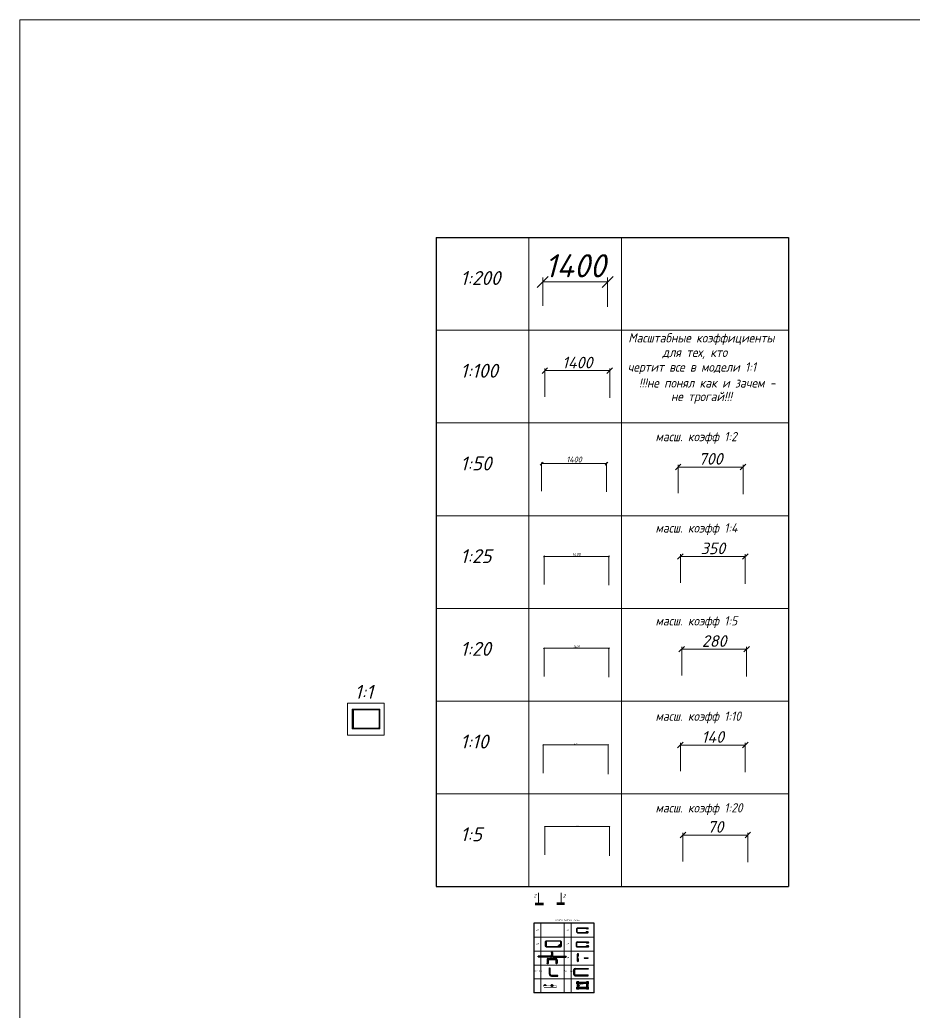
# Model space of a CAD drawing. Header units: millimetres. Extents: x -434100 to 9270898, y 0 to 249028.
# Drawn here: x -434100 to -414801, y 227622 to 249028 of the extents above; entities that cross this region are included whole.
import ezdxf
from ezdxf.enums import TextEntityAlignment as Align

# ---------------------------------------------------------------- set-up
doc = ezdxf.new("R2010")
doc.units = ezdxf.units.MM
doc.header["$MEASUREMENT"] = 0
doc.set_wipeout_variables(frame=1)
doc.linetypes.add('CENTER2', pattern=[1.125, 0.75, -0.125, 0.125, -0.125])
doc.layers.get('0').update_dxf_attribs({"color": 250, "lineweight": 9})
for name, color, linetype, lineweight in [('013', 7, 'Continuous', 13), ('030', 7, 'Continuous', 30), ('040', 7, 'Continuous', 40), ('обрамления', 230, 'Continuous', 35), ('оси', 1, 'CENTER2', 13), ('Размер', 140, 'Continuous', 13), ('Размеры', 61, 'Continuous', 13), ('Разрезы', 54, 'Continuous', 20), ('РАМКА', 7, 'Continuous', 18), ('ТЕКСТ', 214, 'Continuous', 20)]:
    doc.layers.add(name, color=color, linetype=linetype, lineweight=lineweight)
doc.styles.add('10', font='isocpeui.ttf', dxfattribs={"height": 25})
doc.styles.add('100', font='isocpeui.ttf', dxfattribs={"height": 250})
doc.styles.add('20', font='isocpeui.ttf', dxfattribs={"height": 50})
doc.styles.add('200', font='isocpeui.ttf', dxfattribs={"height": 500})
doc.styles.add('25', font='isocpeui.ttf', dxfattribs={"height": 62.5})
doc.styles.add('5', font='isocpeui.ttf', dxfattribs={"height": 18.75})
doc.styles.add('50', font='isocpeui.ttf', dxfattribs={"height": 125})
doc.styles.add('GOST', font='isocpeur.TTF')
doc.styles.add('ISOCPEUR', font='isocpeur.TTF', dxfattribs={"width": 0.7})
doc.dimstyles.new('0.05', dxfattribs={"dimtxt": 250, "dimasz": 120, "dimexe": 50, "dimexo": 50, "dimgap": 50, "dimtad": 1, "dimlfac": 0.05, "dimtxsty": '100', "dimblk": 'OBLIQUE', "dimcen": 2.5, "dimclrt": 1, "dimadec": 0, "dimazin": 0, "dimtfac": 1, "dimtmove": 0, "dimatfit": 3, "dimfxl": 1, "dimlwd": 15, "dimlwe": 15, "dimarcsym": 0})
doc.dimstyles.new('0.1', dxfattribs={"dimtxt": 250, "dimasz": 120, "dimexe": 50, "dimexo": 50, "dimgap": 50, "dimtad": 1, "dimlfac": 0.1, "dimtxsty": '100', "dimblk": 'OBLIQUE', "dimcen": 2.5, "dimclrt": 1, "dimadec": 0, "dimazin": 0, "dimtfac": 1, "dimtmove": 0, "dimatfit": 3, "dimfxl": 1, "dimlwd": 15, "dimlwe": 15, "dimarcsym": 0})
doc.dimstyles.new('0.2', dxfattribs={"dimtxt": 250, "dimasz": 120, "dimexe": 50, "dimexo": 50, "dimgap": 50, "dimtad": 1, "dimlfac": 0.2, "dimtxsty": '100', "dimblk": 'OBLIQUE', "dimcen": 2.5, "dimclrt": 1, "dimadec": 0, "dimazin": 0, "dimtfac": 1, "dimtmove": 0, "dimatfit": 3, "dimfxl": 1, "dimlwd": 15, "dimlwe": 15, "dimarcsym": 0})
doc.dimstyles.new('0.25', dxfattribs={"dimtxt": 250, "dimasz": 120, "dimexe": 50, "dimexo": 50, "dimgap": 50, "dimtad": 1, "dimlfac": 0.25, "dimtxsty": '100', "dimblk": 'OBLIQUE', "dimcen": 2.5, "dimclrt": 1, "dimadec": 0, "dimazin": 0, "dimtfac": 1, "dimtmove": 0, "dimatfit": 3, "dimfxl": 1, "dimlwd": 15, "dimlwe": 15, "dimarcsym": 0})
doc.dimstyles.new('0.5', dxfattribs={"dimtxt": 250, "dimasz": 120, "dimexe": 50, "dimexo": 50, "dimgap": 50, "dimtad": 1, "dimlfac": 0.5, "dimtxsty": '100', "dimblk": 'OBLIQUE', "dimcen": 2.5, "dimclrt": 1, "dimadec": 0, "dimazin": 0, "dimtfac": 1, "dimtmove": 0, "dimatfit": 3, "dimfxl": 1, "dimlwd": 15, "dimlwe": 15, "dimarcsym": 0})
doc.dimstyles.new('10', dxfattribs={"dimtxt": 37.5, "dimasz": 15, "dimexe": 10, "dimexo": 10, "dimgap": 10, "dimtad": 1, "dimtxsty": '10', "dimblk": 'OBLIQUE', "dimcen": 2.5, "dimadec": 0, "dimazin": 0, "dimtfac": 1, "dimtmove": 0, "dimatfit": 3, "dimfxl": 1, "dimlwd": 15, "dimlwe": 15, "dimarcsym": 0})
doc.dimstyles.new('100', dxfattribs={"dimtxt": 250, "dimasz": 120, "dimexe": 50, "dimexo": 50, "dimgap": 50, "dimtad": 1, "dimtxsty": '100', "dimblk": 'OBLIQUE', "dimcen": 2.5, "dimadec": 0, "dimazin": 0, "dimtfac": 1, "dimtmove": 0, "dimatfit": 3, "dimfxl": 1, "dimlwd": 15, "dimlwe": 15, "dimarcsym": 0})
doc.dimstyles.new('20', dxfattribs={"dimtxt": 50, "dimasz": 25, "dimexe": 10, "dimexo": 10, "dimgap": 10, "dimtad": 1, "dimtxsty": '20', "dimblk": 'OBLIQUE', "dimcen": 2.5, "dimadec": 0, "dimazin": 0, "dimtfac": 1, "dimtmove": 0, "dimatfit": 3, "dimfxl": 1, "dimlwd": 15, "dimlwe": 15, "dimarcsym": 0})
doc.dimstyles.new('200', dxfattribs={"dimtxt": 500, "dimasz": 240, "dimexe": 100, "dimexo": 100, "dimgap": 100, "dimtad": 1, "dimtxsty": '200', "dimblk": 'OBLIQUE', "dimcen": 2.5, "dimadec": 0, "dimazin": 0, "dimtfac": 1, "dimtmove": 0, "dimatfit": 3, "dimfxl": 1, "dimlwd": 15, "dimlwe": 15, "dimarcsym": 0})
doc.dimstyles.new('25', dxfattribs={"dimtxt": 62.5, "dimasz": 30, "dimexe": 12.5, "dimexo": 12.5, "dimgap": 12.5, "dimtad": 1, "dimtxsty": '25', "dimblk": 'OBLIQUE', "dimcen": 2.5, "dimadec": 0, "dimazin": 0, "dimtfac": 1, "dimtmove": 0, "dimatfit": 3, "dimfxl": 1, "dimlwd": 15, "dimlwe": 15, "dimarcsym": 0})
doc.dimstyles.new('5', dxfattribs={"dimtxt": 18.75, "dimasz": 7.5, "dimexe": 5, "dimexo": 5, "dimgap": 5, "dimtad": 1, "dimtxsty": '5', "dimblk": 'OBLIQUE', "dimcen": 2.5, "dimadec": 0, "dimazin": 0, "dimtfac": 1, "dimtmove": 0, "dimatfit": 3, "dimfxl": 1, "dimlwd": 15, "dimlwe": 15, "dimarcsym": 0})
doc.dimstyles.new('50', dxfattribs={"dimtxt": 125, "dimasz": 60, "dimexe": 25, "dimexo": 25, "dimgap": 25, "dimtad": 1, "dimtxsty": '50', "dimblk": 'OBLIQUE', "dimcen": 2.5, "dimadec": 0, "dimazin": 0, "dimtfac": 1, "dimtmove": 0, "dimatfit": 3, "dimfxl": 1, "dimlwd": 15, "dimlwe": 15, "dimarcsym": 0})

# ---------------------------------------------------------------- blocks, each defined once
blk = doc.blocks.new('*U1767')
at = {"layer": '030'}
for p, q in [((-40, 40), (787, 40)), ((-40, -40), (787, -40))]:
    blk.add_line(p, q, dxfattribs=at)
for centre, start, end in [((-40, 0), 90, 270), ((787, 0), 270, 90)]:
    blk.add_arc(centre, 40, start, end, dxfattribs=at)
blk = doc.blocks.new('*U1766')
at = {"layer": '030'}
for p, q in [((-280, -20), (-280, 1040)), ((-120, 0), (-120, 1020)), ((-20, 1300), (2765, 1300)), ((2765, 1140), (0, 1140)), ((2765, 1300), (2765, 1140)), ((-20, -280), (2765, -280)), ((0, -120), (2765, -120)), ((2765, -280), (2765, -120))]:
    blk.add_line(p, q, dxfattribs=at)
for centre, radius, start, end in [((0, 1020), 280, 90, 180), ((0, 0), 280, 180, 270), ((0, 1020), 120, 90, 180), ((0, 0), 120, 180, 270)]:
    blk.add_arc(centre, radius, start, end, dxfattribs=at)
blk = doc.blocks.new('_Oblique')
at = {"color": 0, "linetype": 'ByBlock', "lineweight": -2}
blk.add_line((-0.5, -0.5), (0.5, 0.5), dxfattribs=at)
blk = doc.blocks.new('*D1918')
at = {"layer": 'Размер', "color": 0, "lineweight": 15, "ltscale": 100, "transparency": 16777216}
for p, q in [((-422816, 242857), (-422816, 243473)), ((-421416, 242837), (-421416, 243473)), ((-422816, 243373), (-421416, 243373))]:
    blk.add_line(p, q, dxfattribs=at)
at = {"layer": 'Размер', "color": 0, "lineweight": 15, "ltscale": 100, "transparency": 16777216, "xscale": 240, "yscale": 240, "zscale": 240, "rotation": 180}
blk.add_blockref('_Oblique', (-422816, 243373), dxfattribs=at)
at = {"layer": 'Размер', "color": 0, "lineweight": 15, "ltscale": 100, "transparency": 16777216, "xscale": 240, "yscale": 240, "zscale": 240}
blk.add_blockref('_Oblique', (-421416, 243373), dxfattribs=at)
at = {"layer": 'Размер', "color": 0, "ltscale": 100, "transparency": 16777216, "insert": (-422116, 243723), "char_height": 500, "attachment_point": 5, "style": '200'}
blk.add_mtext('1400', dxfattribs=at)
blk = doc.blocks.new('*D1919')
at = {"layer": 'Размер', "color": 0, "lineweight": 15, "ltscale": 100, "transparency": 16777216}
for p, q in [((-422770, 240893), (-422770, 241510)), ((-422770, 241460), (-421370, 241460)), ((-421370, 240873), (-421370, 241510))]:
    blk.add_line(p, q, dxfattribs=at)
at = {"layer": 'Размер', "color": 0, "lineweight": 15, "ltscale": 100, "transparency": 16777216, "xscale": 120, "yscale": 120, "zscale": 120, "rotation": 180}
blk.add_blockref('_Oblique', (-422770, 241460), dxfattribs=at)
at = {"layer": 'Размер', "color": 0, "lineweight": 15, "ltscale": 100, "transparency": 16777216, "xscale": 120, "yscale": 120, "zscale": 120}
blk.add_blockref('_Oblique', (-421370, 241460), dxfattribs=at)
at = {"layer": 'Размер', "color": 0, "ltscale": 100, "transparency": 16777216, "insert": (-422070, 241635), "char_height": 250, "attachment_point": 5, "style": '100'}
blk.add_mtext('1400', dxfattribs=at)
blk = doc.blocks.new('*D1920')
at = {"layer": 'Размер', "color": 0, "lineweight": 15, "ltscale": 100, "transparency": 16777216}
for p, q in [((-422840, 238864), (-422840, 239480)), ((-422840, 239455), (-421440, 239455)), ((-421440, 238844), (-421440, 239480))]:
    blk.add_line(p, q, dxfattribs=at)
at = {"layer": 'Размер', "color": 0, "lineweight": 15, "ltscale": 100, "transparency": 16777216, "xscale": 60, "yscale": 60, "zscale": 60, "rotation": 180}
blk.add_blockref('_Oblique', (-422840, 239455), dxfattribs=at)
at = {"layer": 'Размер', "color": 0, "lineweight": 15, "ltscale": 100, "transparency": 16777216, "xscale": 60, "yscale": 60, "zscale": 60}
blk.add_blockref('_Oblique', (-421440, 239455), dxfattribs=at)
at = {"layer": 'Размер', "color": 0, "ltscale": 100, "transparency": 16777216, "insert": (-422140, 239543), "char_height": 125, "attachment_point": 5, "style": '50'}
blk.add_mtext('1400', dxfattribs=at)
blk = doc.blocks.new('*D1921')
at = {"layer": 'Размер', "color": 0, "lineweight": 15, "ltscale": 100, "transparency": 16777216}
for p, q in [((-422788, 236850), (-422788, 237466)), ((-422788, 237454), (-421388, 237454)), ((-421388, 236830), (-421388, 237466))]:
    blk.add_line(p, q, dxfattribs=at)
at = {"layer": 'Размер', "color": 0, "lineweight": 15, "ltscale": 100, "transparency": 16777216, "xscale": 30, "yscale": 30, "zscale": 30, "rotation": 180}
blk.add_blockref('_Oblique', (-422788, 237454), dxfattribs=at)
at = {"layer": 'Размер', "color": 0, "lineweight": 15, "ltscale": 100, "transparency": 16777216, "xscale": 30, "yscale": 30, "zscale": 30}
blk.add_blockref('_Oblique', (-421388, 237454), dxfattribs=at)
at = {"layer": 'Размер', "color": 0, "ltscale": 100, "transparency": 16777216, "insert": (-422088, 237498), "char_height": 62.5, "attachment_point": 5, "style": '25'}
blk.add_mtext('1400', dxfattribs=at)
blk = doc.blocks.new('*D1922')
at = {"layer": 'Размер', "color": 0, "lineweight": 15, "ltscale": 100, "transparency": 16777216}
for p, q in [((-422806, 232778), (-422806, 233395)), ((-422806, 233385), (-421406, 233385)), ((-421406, 232758), (-421406, 233395))]:
    blk.add_line(p, q, dxfattribs=at)
at = {"layer": 'Размер', "color": 0, "lineweight": 15, "ltscale": 100, "transparency": 16777216, "xscale": 15, "yscale": 15, "zscale": 15, "rotation": 180}
blk.add_blockref('_Oblique', (-422806, 233385), dxfattribs=at)
at = {"layer": 'Размер', "color": 0, "lineweight": 15, "ltscale": 100, "transparency": 16777216, "xscale": 15, "yscale": 15, "zscale": 15}
blk.add_blockref('_Oblique', (-421406, 233385), dxfattribs=at)
at = {"layer": 'Размер', "color": 0, "ltscale": 100, "transparency": 16777216, "insert": (-422106, 233407), "char_height": 25, "attachment_point": 5, "style": '10'}
blk.add_mtext('1400', dxfattribs=at)
blk = doc.blocks.new('*D1923')
at = {"layer": 'Размер', "color": 0, "lineweight": 15, "ltscale": 100, "transparency": 16777216}
for p, q in [((-422774, 231014), (-422774, 231631)), ((-422774, 231626), (-421374, 231626)), ((-421374, 230995), (-421374, 231631))]:
    blk.add_line(p, q, dxfattribs=at)
at = {"layer": 'Размер', "color": 0, "lineweight": 15, "ltscale": 100, "transparency": 16777216, "xscale": 7.5, "yscale": 7.5, "zscale": 7.5, "rotation": 180}
blk.add_blockref('_Oblique', (-422774, 231626), dxfattribs=at)
at = {"layer": 'Размер', "color": 0, "lineweight": 15, "ltscale": 100, "transparency": 16777216, "xscale": 7.5, "yscale": 7.5, "zscale": 7.5}
blk.add_blockref('_Oblique', (-421374, 231626), dxfattribs=at)
at = {"layer": 'Размер', "color": 0, "ltscale": 100, "transparency": 16777216, "insert": (-422074, 231640), "char_height": 18.8, "attachment_point": 5, "style": '5'}
blk.add_mtext('1400', dxfattribs=at)
blk = doc.blocks.new('*D1924')
at = {"layer": 'Размер', "color": 0, "lineweight": 15, "ltscale": 100, "transparency": 16777216}
for p, q in [((-419894, 238815), (-419894, 239431)), ((-419894, 239381), (-418494, 239381)), ((-418494, 238795), (-418494, 239431))]:
    blk.add_line(p, q, dxfattribs=at)
at = {"layer": 'Размер', "color": 0, "lineweight": 15, "ltscale": 100, "transparency": 16777216, "xscale": 120, "yscale": 120, "zscale": 120, "rotation": 180}
blk.add_blockref('_Oblique', (-419894, 239381), dxfattribs=at)
at = {"layer": 'Размер', "color": 0, "lineweight": 15, "ltscale": 100, "transparency": 16777216, "xscale": 120, "yscale": 120, "zscale": 120}
blk.add_blockref('_Oblique', (-418494, 239381), dxfattribs=at)
at = {"layer": 'Размер', "color": 1, "ltscale": 100, "transparency": 16777216, "insert": (-419194, 239558), "char_height": 250, "attachment_point": 5, "style": '100'}
blk.add_mtext('700', dxfattribs=at)
blk = doc.blocks.new('*D1925')
at = {"layer": 'Размер', "color": 0, "lineweight": 15, "ltscale": 100, "transparency": 16777216}
for p, q in [((-419845, 236884), (-419845, 237501)), ((-419845, 237451), (-418445, 237451)), ((-418445, 236864), (-418445, 237501))]:
    blk.add_line(p, q, dxfattribs=at)
at = {"layer": 'Размер', "color": 0, "lineweight": 15, "ltscale": 100, "transparency": 16777216, "xscale": 120, "yscale": 120, "zscale": 120, "rotation": 180}
blk.add_blockref('_Oblique', (-419845, 237451), dxfattribs=at)
at = {"layer": 'Размер', "color": 0, "lineweight": 15, "ltscale": 100, "transparency": 16777216, "xscale": 120, "yscale": 120, "zscale": 120}
blk.add_blockref('_Oblique', (-418445, 237451), dxfattribs=at)
at = {"layer": 'Размер', "color": 1, "ltscale": 100, "transparency": 16777216, "insert": (-419145, 237626), "char_height": 250, "attachment_point": 5, "style": '100'}
blk.add_mtext('350', dxfattribs=at)
blk = doc.blocks.new('*D1926')
at = {"layer": 'Размер', "color": 0, "lineweight": 15, "ltscale": 100, "transparency": 16777216}
for p, q in [((-419817, 234885), (-419817, 235502)), ((-418417, 234865), (-418417, 235502)), ((-419817, 235452), (-418417, 235452))]:
    blk.add_line(p, q, dxfattribs=at)
at = {"layer": 'Размер', "color": 0, "lineweight": 15, "ltscale": 100, "transparency": 16777216, "xscale": 120, "yscale": 120, "zscale": 120, "rotation": 180}
blk.add_blockref('_Oblique', (-419817, 235452), dxfattribs=at)
at = {"layer": 'Размер', "color": 0, "lineweight": 15, "ltscale": 100, "transparency": 16777216, "xscale": 120, "yscale": 120, "zscale": 120}
blk.add_blockref('_Oblique', (-418417, 235452), dxfattribs=at)
at = {"layer": 'Размер', "color": 1, "ltscale": 100, "transparency": 16777216, "insert": (-419117, 235627), "char_height": 250, "attachment_point": 5, "style": '100'}
blk.add_mtext('280', dxfattribs=at)
blk = doc.blocks.new('*D1927')
at = {"layer": 'Размер', "color": 0, "lineweight": 15, "ltscale": 100, "transparency": 16777216}
for p, q in [((-419846, 232818), (-419846, 233434)), ((-419846, 233384), (-418446, 233384)), ((-418446, 232798), (-418446, 233434))]:
    blk.add_line(p, q, dxfattribs=at)
at = {"layer": 'Размер', "color": 0, "lineweight": 15, "ltscale": 100, "transparency": 16777216, "xscale": 120, "yscale": 120, "zscale": 120, "rotation": 180}
blk.add_blockref('_Oblique', (-419846, 233384), dxfattribs=at)
at = {"layer": 'Размер', "color": 0, "lineweight": 15, "ltscale": 100, "transparency": 16777216, "xscale": 120, "yscale": 120, "zscale": 120}
blk.add_blockref('_Oblique', (-418446, 233384), dxfattribs=at)
at = {"layer": 'Размер', "color": 1, "ltscale": 100, "transparency": 16777216, "insert": (-419146, 233559), "char_height": 250, "attachment_point": 5, "style": '100'}
blk.add_mtext('140', dxfattribs=at)
blk = doc.blocks.new('*D1928')
at = {"layer": 'Размер', "color": 0, "lineweight": 15, "ltscale": 100, "transparency": 16777216}
for p, q in [((-419791, 230875), (-419791, 231492)), ((-419791, 231442), (-418391, 231442)), ((-418391, 230855), (-418391, 231492))]:
    blk.add_line(p, q, dxfattribs=at)
at = {"layer": 'Размер', "color": 0, "lineweight": 15, "ltscale": 100, "transparency": 16777216, "xscale": 120, "yscale": 120, "zscale": 120, "rotation": 180}
blk.add_blockref('_Oblique', (-419791, 231442), dxfattribs=at)
at = {"layer": 'Размер', "color": 0, "lineweight": 15, "ltscale": 100, "transparency": 16777216, "xscale": 120, "yscale": 120, "zscale": 120}
blk.add_blockref('_Oblique', (-418391, 231442), dxfattribs=at)
at = {"layer": 'Размер', "color": 1, "ltscale": 100, "transparency": 16777216, "insert": (-419091, 231618), "char_height": 250, "attachment_point": 5, "style": '100'}
blk.add_mtext('70', dxfattribs=at)
blk = doc.blocks.new('*U1761')
at = {"layer": '030', "color": 0, "linetype": 'ByBlock', "ltscale": 10}
for points in [[(-92, -8), (-100, -8, -2.414214), (-92, 0), (-92, -42), (-84, -42), (-84, 0, 1), (-116, 0), (-116, -300, 0.414214), (-100, -316), (0, -316, 0.414214), (16, -300), (16, 0, 0.414214), (0, 16), (-100, 16)], [(-86, 8), (0, 8, -0.414214), (8, 0), (8, -300, -0.414214), (0, -308), (-100, -308, -0.414214), (-108, -300), (-108, 0)], [(-108, -14, 0.131652), (-100, -16), (-92, -16)]]:
    blk.add_lwpolyline(points, format="xyb", dxfattribs=at)
blk.add_lwpolyline([(-84, -16), (-58, -16), (-58, -8), (-84, -8)], dxfattribs=at)
blk = doc.blocks.new('*U1775')
at = {"layer": '030'}
for p, q in [((-130, 0), (-130, 825)), ((-50, 0), (-50, 825)), ((0, 955), (2396, 955)), ((0, 875), (2396, 875)), ((2396, 775), (2021, 775)), ((2021, 775), (2021, 695)), ((2396, 695), (2021, 695)), ((2396, 130), (2021, 130)), ((2021, 50), (2021, 130)), ((2396, 50), (2021, 50)), ((0, -50), (2396, -50)), ((0, -130), (2396, -130))]:
    blk.add_line(p, q, dxfattribs=at)
for centre, radius, start, end in [((0, 825), 130, 90, 180), ((0, 0), 130, 180, 270), ((0, 825), 50, 90, 180), ((0, 0), 50, 180, 270), ((2396, 825), 130, 270, 90), ((2396, 825), 50, 270, 90), ((2396, 0), 130, 270, 90), ((2396, 0), 50, 270, 90)]:
    blk.add_arc(centre, radius, start, end, dxfattribs=at)
blk = doc.blocks.new('*U1787')
at = {"layer": '030'}
for p, q in [((-110, 0), (-110, 825)), ((-50, 0), (-50, 825)), ((0, 935), (2224, 935)), ((0, 875), (2224, 875)), ((2224, 775), (1849, 775)), ((1849, 715), (1849, 775)), ((2224, 715), (1849, 715)), ((2224, 110), (1849, 110)), ((1849, 50), (1849, 110)), ((2224, 50), (1849, 50)), ((0, -50), (2224, -50)), ((0, -110), (2224, -110))]:
    blk.add_line(p, q, dxfattribs=at)
for centre, radius, start, end in [((0, 825), 110, 90, 180), ((0, 0), 110, 180, 270), ((0, 825), 50, 90, 180), ((0, 0), 50, 180, 270), ((2224, 825), 110, 270, 90), ((2224, 825), 50, 270, 90), ((2224, 0), 110, 270, 90), ((2224, 0), 50, 270, 90)]:
    blk.add_arc(centre, radius, start, end, dxfattribs=at)
blk = doc.blocks.new('*U1764')
at = {"layer": '030', "ltscale": 100}
for p, q in [((-140, 1375), (-140, 0)), ((-60, 1375), (-60, 0)), ((60, 975), (60, 1375)), ((60, 0), (60, 400)), ((140, 975), (140, 1375)), ((140, 0), (140, 400))]:
    blk.add_line(p, q, dxfattribs=at)
at = {"layer": '030', "flags": 128}
for points in [[(140, 975), (60, 975)], [(140, 400), (60, 400)]]:
    blk.add_lwpolyline(points, dxfattribs=at)
at = {"layer": '030', "ltscale": 100}
for centre, radius, start, end in [((0, 1375), 140, 0, 180), ((0, 0), 140, 180, 0), ((0, 1375), 60, 0, 180), ((0, 0), 60, 180, 0)]:
    blk.add_arc(centre, radius, start, end, dxfattribs=at)
blk = doc.blocks.new('*U1772')
at = {"color": 44, "lineweight": 20, "ltscale": 10}
for p, q in [((594, 420), (0, 420)), ((0, 420), (0, 0)), ((594, 0), (594, 420)), ((0, 0), (594, 0))]:
    blk.add_line(p, q, dxfattribs=at)
at = {"color": 137, "lineweight": 35, "ltscale": 10}
for p, q in [((589, 415), (20, 415)), ((20, 415), (20, 5)), ((589, 5), (589, 415)), ((0, 160), (20, 160)), ((0, 90), (20, 90)), ((5, 90), (5, 160)), ((5, 145), (20, 145)), ((5, 130), (20, 130)), ((5, 110), (20, 110)), ((8, 90), (8, 5)), ((8, 65), (20, 65)), ((8, 30), (20, 30)), ((8, 5), (589, 5)), ((13, 90), (13, 5))]:
    blk.add_line(p, q, dxfattribs=at)
at = {"color": 44, "lineweight": 13}
for p, q in [((10, 90), (10, 160)), ((15, 90), (15, 160))]:
    blk.add_line(p, q, dxfattribs=at)
at = {"color": 0, "lineweight": 13, "char_height": 2.04, "attachment_point": 5, "rotation": 90, "style": 'GOST'}
for s, insert, width in [('СОГЛАСОВАНО', (2, 117), 55), ('ПОДПИСЬ И ДАТА', (11, 47), 34.8), ('ИНВ. N ПОДЛ.', (11, 18), 24.8), ('ВЗАМ. ИНВ. N', (11, 77), 25)]:
    blk.add_mtext(s, dxfattribs=dict(at, insert=insert, width=width))
at = {"color": 44, "lineweight": 13, "style": 'GOST', "oblique": 10, "width": 0.8}
for tag in ['ФОРМАТВЕРТ', 'ФОРМАТГОРИЗ']:
    blk.add_attdef(tag, (543, 2), '', height=2, dxfattribs=at)
blk = doc.blocks.new('*U1778')
at = {"layer": '040', "color": 1}
for p, q in [((-4, 78), (-4, 4)), ((4, 78), (4, 4)), ((14, 96), (178, 96)), ((14, 88), (178, 88)), ((188, 78), (188, 4)), ((196, 78), (196, 4))]:
    blk.add_line(p, q, dxfattribs=at)
for centre in [(0, 4), (192, 4)]:
    blk.add_circle(centre, 4, dxfattribs=at)
for centre, radius, start, end in [((14, 78), 18, 90, 180), ((14, 78), 10, 90, 180), ((178, 78), 18, 0, 90), ((178, 78), 10, 0, 90)]:
    blk.add_arc(centre, radius, start, end, dxfattribs=at)
blk = doc.blocks.new('*U1780')
blk.add_circle((0, 12.5), 12.5)
at = {"layer": '040', "lineweight": 13}
for p, q in [((-20, 0), (250, 0)), ((250, -20), (250, 0)), ((250, 0), (250, 0)), ((-20, -20), (-20, 0)), ((250, -20), (250, -20))]:
    blk.add_line(p, q, dxfattribs=at)
at = {"layer": '040', "lineweight": -2}
blk.add_line((250, -20), (-20, -20), dxfattribs=at)
at = {"lineweight": -2}
blk.add_wipeout([(-20, 0), (-20, -20), (250, -20), (250, 0)], dxfattribs=at).dxf.layer = '040'
blk.add_circle((150, 12.5), 12.5)
blk = doc.blocks.new('*D1929')
at = {"layer": 'Размер', "color": 0, "lineweight": 15, "ltscale": 100, "transparency": 16777216}
for p, q in [((-422788, 234865), (-422788, 235482)), ((-422788, 235472), (-421388, 235472)), ((-421388, 234845), (-421388, 235482))]:
    blk.add_line(p, q, dxfattribs=at)
at = {"layer": 'Размер', "color": 0, "lineweight": 15, "ltscale": 100, "transparency": 16777216, "xscale": 25, "yscale": 25, "zscale": 25, "rotation": 180}
blk.add_blockref('_Oblique', (-422788, 235472), dxfattribs=at)
at = {"layer": 'Размер', "color": 0, "lineweight": 15, "ltscale": 100, "transparency": 16777216, "xscale": 25, "yscale": 25, "zscale": 25}
blk.add_blockref('_Oblique', (-421388, 235472), dxfattribs=at)
at = {"layer": 'Размер', "color": 0, "ltscale": 100, "transparency": 16777216, "insert": (-422088, 235507), "char_height": 50, "attachment_point": 5, "style": '20'}
blk.add_mtext('1400', dxfattribs=at)
blk = doc.blocks.new('*U1786')
at = {"layer": '013', "ltscale": 25}
for p, q in [((356, -167), (1782, 0)), ((0, -834), (356, -167))]:
    blk.add_line(p, q, dxfattribs=at)
blk.add_lwpolyline([(0, 0), (1782, 0), (1782, -834), (0, -834)], close=True, dxfattribs=at)
at = {"layer": '040', "color": 1, "linetype": 'Continuous', "ltscale": 100}
for p, q in [((-500, 200), (2282, 200)), ((-500, 100), (2282, 100)), ((-200, 500), (-200, -1334)), ((-100, 500), (-100, -1334)), ((1882, 500), (1882, -1334)), ((1982, 500), (1982, -1334)), ((-500, -934), (2282, -934)), ((-500, -1034), (2282, -1034))]:
    blk.add_line(p, q, dxfattribs=at)
blk = doc.blocks.new('*U1789')
at = {"layer": '030'}
for p, q in [((0, 420), (0, 1761)), ((0, 1761), (120, 1761)), ((120, 1761), (120, 420)), ((1778, 120), (420, 120)), ((420, 0), (1778, 0)), ((1778, 0), (1778, 120))]:
    blk.add_line(p, q, dxfattribs=at)
for radius in [420, 300]:
    blk.add_arc((420, 420), radius, 180, 270, dxfattribs=at)
blk = doc.blocks.new('*U1811')
at = {"layer": 'Разрезы', "color": 0, "lineweight": 60}
for p, q in [((-7.07, 0), (0, 0)), ((18.3, 0), (11.54, 0))]:
    blk.add_line(p, q, dxfattribs=at)
at = {"layer": 'Разрезы', "color": 0}
for p, q in [((-4.07, -0.35), (-4.07, -9.4)), ((15.3, -0.35), (15.3, -9.4))]:
    blk.add_line(p, q, dxfattribs=at)
for points in [[(-4.07, -0.35), (-3.57, -3.35), (-4.57, -3.35)], [(15.3, -0.35), (14.79, -3.35), (15.8, -3.35)]]:
    blk.add_solid(points, dxfattribs=at)
at = {"layer": 'Разрезы', "color": 0, "style": '100'}
for tag, p in [('1', (-7.34, -7.02)), ('2', (18.03, -6.87))]:
    blk.add_attdef(tag, text='', height=3, dxfattribs=at).set_placement(p, align=Align.MIDDLE_CENTER)
blk = doc.blocks.new('*U1892')
at = {"layer": '040', "color": 1}
for p, q in [((-36, 8), (-300, 8)), ((-300, 0), (-300, 8)), ((-36, 0), (-300, 0)), ((-4, 95), (-4, 40)), ((4, 95), (4, 40)), ((36, 8), (300, 8)), ((36, 0), (300, 0)), ((300, 0), (300, 8))]:
    blk.add_line(p, q, dxfattribs=at)
blk.add_circle((0, 95), 4, dxfattribs=at)
for centre, radius, start, end in [((-36, 40), 32, 270, 0), ((-36, 40), 40, 270, 0), ((36, 40), 40, 205.8419, 270), ((36, 40), 32, 180, 270)]:
    blk.add_arc(centre, radius, start, end, dxfattribs=at)

msp = doc.modelspace()

# ---------------------------------------------------------------- linework, layer by layer
at = {"layer": '013'}
for p, q in [((-423115.927, 244331.621), (-423115.927, 230331.621)), ((-421115.927, 244331.621), (-421115.927, 230331.621)), ((-422854.97, 229538.515), (-422854.97, 228038.515)), ((-422354.97, 229538.515), (-422354.97, 228938.515)), ((-422354.97, 228038.515), (-422354.97, 229538.515)), ((-422204.97, 229538.515), (-422204.97, 228038.515))]:
    msp.add_line(p, q, dxfattribs=at)
msp.add_lwpolyline([(-427031.559, 233596.572), (-426236.09, 233596.572), (-426236.09, 234287.474), (-427031.559, 234287.474)], close=True, dxfattribs=at)
at = {"layer": '030'}
for p, q in [((-425115.927, 244331.621), (-425115.927, 230331.621)), ((-425115.927, 244331.621), (-417512.819, 244331.621)), ((-417512.819, 244331.621), (-417512.819, 230331.621)), ((-425115.927, 230331.621), (-417512.819, 230331.621)), ((-421704.97, 229538.515), (-423004.97, 229538.515)), ((-423004.97, 229538.515), (-423004.97, 228938.515)), ((-421704.97, 228938.515), (-421704.97, 229538.515)), ((-423004.97, 228938.515), (-423004.97, 228038.515)), ((-421704.97, 228038.515), (-421704.97, 228938.515)), ((-421704.97, 228038.515), (-423004.97, 228038.515))]:
    msp.add_line(p, q, dxfattribs=at)
at = {"layer": 'оси'}
for p, q in [((-425115.927, 242331.621), (-417512.819, 242331.621)), ((-425115.927, 240331.621), (-417512.819, 240331.621)), ((-425115.927, 238331.621), (-417512.819, 238331.621)), ((-425115.927, 236331.621), (-417512.819, 236331.621)), ((-425115.927, 234331.621), (-417512.819, 234331.621)), ((-425115.927, 232331.621), (-417512.819, 232331.621)), ((-421704.97, 229238.515), (-423004.97, 229238.515)), ((-423004.97, 228938.515), (-421704.97, 228938.515)), ((-421704.97, 228638.515), (-423004.97, 228638.515)), ((-421704.97, 228338.515), (-423004.97, 228338.515))]:
    msp.add_line(p, q, dxfattribs=at)

# ---------------------------------------------------------------- block references
msp.add_blockref('*U1772', (-426928.74, 233736.865))
at = {"xscale": 0.1, "yscale": 0.1, "zscale": 0.1}
msp.add_blockref('*U1767', (-421916.712, 228788.097), dxfattribs=at)
at = {"layer": '013'}
for name, p in [('*U1892', (-422613.762, 228812.059)), ('*U1778', (-422711.144, 228673.589))]:
    msp.add_blockref(name, p, dxfattribs=at)
at = {"layer": '013', "xscale": 0.1, "yscale": 0.1, "zscale": 0.1}
for name, p in [('*U1789', (-422671.56, 228399.222)), ('*U1766', (-422114.65, 228436.139))]:
    msp.add_blockref(name, p, dxfattribs=at)
at = {"layer": '040', "xscale": 0.1, "yscale": 0.1, "zscale": 0.1}
for name, p in [('*U1787', (-422066.864, 229344.573)), ('*U1775', (-422075.478, 229041.15))]:
    msp.add_blockref(name, p, dxfattribs=at)
at = {"layer": '040', "ltscale": 100, "xscale": -1, "rotation": 270}
msp.add_blockref('*U1761', (-422436.857, 229142.704), dxfattribs=at)
at = {"layer": 'обрамления', "ltscale": 25, "xscale": 0.1, "yscale": 0.1, "zscale": 0.1}
msp.add_blockref('*U1786', (-422046.2, 228242.693), dxfattribs=at)
at = {"layer": 'Размер'}
ref = msp.add_blockref('*U1811', (-422802.564, 229959.483), dxfattribs=dict(at, xscale=-25, yscale=25, zscale=25, rotation=180))
ref.add_attrib('1', '2', dxfattribs={"layer": 'Разрезы', "color": 0, "height": 75, "style": '100'}).set_placement((-422985.996, 230135.051), align=Align.MIDDLE_CENTER)
ref.add_attrib('2', '2', dxfattribs={"layer": 'Разрезы', "color": 0, "height": 75, "style": '100'}).set_placement((-422351.898, 230131.137), align=Align.MIDDLE_CENTER)
at = {"layer": 'Размеры', "xscale": 0.1, "yscale": 0.1, "zscale": 0.1}
msp.add_blockref('*U1764', (-422057.138, 228730.48), dxfattribs=at)

# ---------------------------------------------------------------- texts
at = {"color": 0, "lineweight": 9, "char_height": 2.7, "style": 'ISOCPEUR'}
for s, insert, width, attachment_point in [('1', (-426367.24, 233761.865), 15, 5), ('\\pi33.323;  \\P\\pi6.1939;Cхема расположения ростверков\\P\\pi24.343; и приямков ', (-426459.74, 233756.865), 70, 1)]:
    msp.add_mtext(s, dxfattribs=dict(at, insert=insert, width=width, attachment_point=attachment_point))
at = {"layer": 'РАМКА', "style": '100'}
for s, p in [('1:200', (-424592.539, 243308.437)), ('1:100', (-424592.539, 241308.437)), ('1:50', (-424592.539, 239308.437)), ('1:25', (-424592.539, 237308.437)), ('1:20', (-424592.539, 235308.437)), ('1:1', (-426874.33, 234383.126)), ('1:10', (-424592.539, 233308.437)), ('1:5', (-424592.539, 231308.437))]:
    msp.add_text(s, height=300, dxfattribs=at).set_placement(p)
at = {"layer": 'РАМКА', "style": '100', "width": 0.9}
for s, p in [('Масштабные коэффициенты', (-420969.201, 242067.807)), ('для тех, кто ', (-420232.575, 241755.781)), ('чертит все в модели 1:1', (-420982.291, 241438.523)), ('!!!не понял как и зачем -', (-420741.112, 241095.473)), (' не трогай!!!', (-420163.747, 240803.359)), ('масш. коэфф 1:2', (-420382.252, 239937.301)), ('масш. коэфф 1:4', (-420382.252, 237967.689)), ('масш. коэфф 1:5', (-420382.252, 235963.174)), ('масш. коэфф 1:10', (-420382.252, 233907.48)), ('масш. коэфф 1:20', (-420382.252, 231928.905))]:
    msp.add_text(s, height=200, dxfattribs=at).set_placement(p)
at = {"layer": 'ТЕКСТ', "style": '100'}
for s, p in [('Хомуты, выпуски, П-шки', (-422546.399, 229593.759)), ('ф6', (-422956.495, 229380.963)), ('ф6', (-422306.495, 229380.963)), ('ф8', (-422956.495, 229080.963)), ('ф8', (-422306.495, 229080.963)), ('ф8', (-422306.495, 228780.963)), ('ф12-ф36', (-423001.213, 228492.559)), ('ф8 - ф16', (-422360.682, 228492.559))]:
    msp.add_text(s, height=30, dxfattribs=at).set_placement(p)

# ---------------------------------------------------------------- dimensions: what is measured, and where the dimension line sits
at = {"layer": 'Размер', "ltscale": 100}
dim = msp.add_linear_dim(base=(-421415.802, 243373.209), p1=(-422815.802, 242756.716), p2=(-421415.802, 242736.842), dimstyle='200', override={"dimlfac": 1, "dimtxsty": '200', "dimtmove": 0, "dimtolj": 0}, dxfattribs=at)
dim.commit()
dim.dimension.update_dxf_attribs({"geometry": '*D1918', "text_midpoint": (-422115.802, 243373.209), "dimtype": 160})
for base, p1, p2, dimstyle, override, picture, middle in [((-421370.078, 241459.834), (-422770.078, 240843.341), (-421370.078, 240823.466), '100', {"dimlfac": 1, "dimtxsty": '100', "dimtmove": 0, "dimtolj": 0}, '*D1919', (-422070.078, 241634.834)), ((-421439.63, 239455.262), (-422839.63, 238838.769), (-421439.63, 238818.894), '50', {"dimlfac": 1, "dimtxsty": '50', "dimtmove": 0, "dimtolj": 0}, '*D1920', (-422139.63, 239542.762)), ((-418494.152, 239381.199), (-419894.152, 238764.706), (-418494.152, 238744.831), '0.5', {"dimlfac": 0.5, "dimtxsty": '100', "dimtmove": 0, "dimtolj": 0}, '*D1924', (-419194.152, 239557.809)), ((-418444.751, 237450.863), (-419844.751, 236834.37), (-418444.751, 236814.495), '0.25', {"dimlfac": 0.25, "dimtxsty": '100', "dimtmove": 0, "dimtolj": 0}, '*D1925', (-419144.751, 237625.863)), ((-421387.83, 237453.781), (-422787.83, 236837.288), (-421387.83, 236817.414), '25', {"dimlfac": 1, "dimtxsty": '25', "dimtmove": 0, "dimtolj": 0}, '*D1921', (-422087.83, 237497.531)), ((-418417.057, 235451.529), (-419817.057, 234835.036), (-418417.057, 234815.161), '0.2', {"dimlfac": 0.2, "dimtxsty": '100', "dimtmove": 0, "dimtolj": 0}, '*D1926', (-419117.057, 235626.529)), ((-421387.83, 235471.572), (-422787.83, 234855.079), (-421387.83, 234835.204), '20', {"dimlfac": 1, "dimtxsty": '20', "dimtolj": 0}, '*D1929', (-422087.83, 235506.572)), ((-418446.34, 233384.023), (-419846.34, 232767.53), (-418446.34, 232747.655), '0.1', {"dimlfac": 0.1, "dimtxsty": '100', "dimtmove": 0, "dimtolj": 0}, '*D1927', (-419146.34, 233559.023)), ((-421406.426, 233384.641), (-422806.426, 232768.148), (-421406.426, 232748.273), '10', {"dimlfac": 1, "dimtxsty": '10', "dimtmove": 0, "dimtolj": 0}, '*D1922', (-422106.426, 233407.141)), ((-421373.966, 231625.907), (-422773.966, 231009.415), (-421373.966, 230989.54), '5', {"dimlfac": 1, "dimtxsty": '5', "dimtmove": 0, "dimtolj": 0}, '*D1923', (-422073.966, 231640.282)), ((-418390.996, 231441.55), (-419790.996, 230825.057), (-418390.996, 230805.182), '0.05', {"dimlfac": 0.05, "dimtxsty": '100', "dimtmove": 0, "dimtolj": 0}, '*D1928', (-419090.996, 231618.16))]:
    dim = msp.add_linear_dim(base=base, p1=p1, p2=p2, dimstyle=dimstyle, override=override, dxfattribs=at)
    dim.commit()
    dim.dimension.update_dxf_attribs({"geometry": picture, "text_midpoint": middle})

# ---------------------------------------------------------------- next in the draw order: block references
at = {"layer": '040'}
msp.add_blockref('*U1780', (-422766.519, 228184.631), dxfattribs=at)

# ---------------------------------------------------------------- next in the draw order: linework, layer by layer
msp.add_lwpolyline([(-434099.534, 207361.062), (-383811.976, 207361.062), (-383811.976, 249027.851), (-434099.534, 249027.851)], close=True)

doc.saveas('drawing.dxf')
